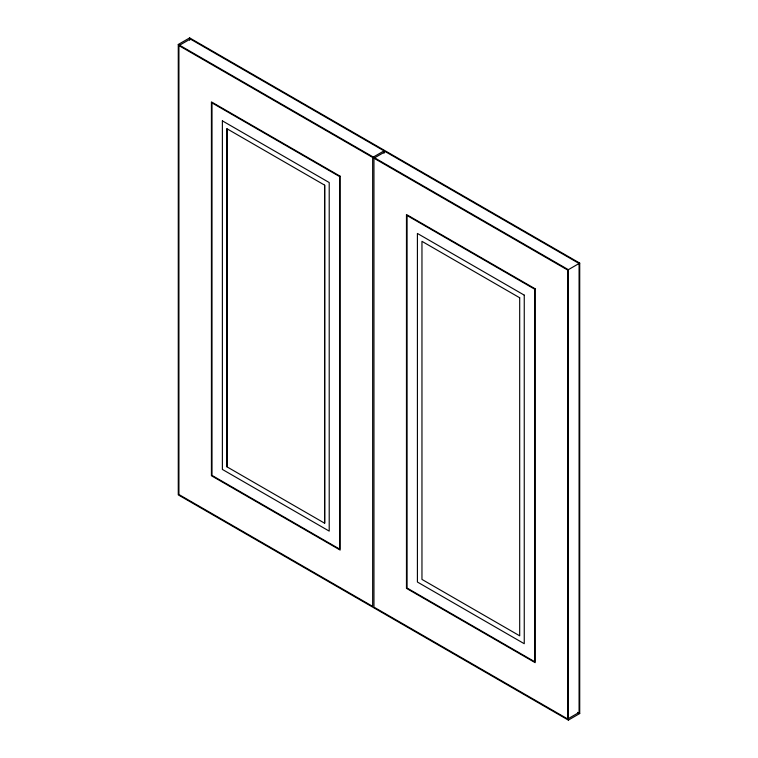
<?xml version="1.0" encoding="UTF-8"?>
<svg xmlns="http://www.w3.org/2000/svg" width="758" height="758" viewBox="0 0 758 758"><rect width="100%" height="100%" fill="white"/><g stroke="black" fill="none" stroke-linecap="round" stroke-linejoin="round"><path stroke-width="1.14" d="M226.926 466.805L226.926 128.737L324.661 185.16L324.661 523.228L226.926 466.805L226.926 128.737M178.272 44.466L189.652 37.9L579.728 263.111L579.728 713.534L568.348 720.1L178.272 494.889L178.272 44.466L568.348 269.677L568.348 720.1M178.926 45.594L372.661 157.446L372.661 606.372L178.926 494.519L178.926 45.594L190.305 39.028L384.041 150.88L384.041 153.239M372.661 157.446L384.041 150.88M373.959 158.195L385.339 151.628L579.074 263.481L579.074 712.406L567.695 718.972L373.959 607.12L373.959 158.195L567.695 270.056L579.728 263.111M577.681 712.349L579.728 713.534M567.695 270.056L567.695 718.972M324.661 185.16L324.661 523.228M189.652 37.9L189.652 40.269M222.378 120.854L222.378 469.429L329.209 531.112L329.209 182.536L222.378 120.854M340.152 176.216L211.425 101.894L211.425 475.749L340.152 550.071L340.152 176.216M535.195 288.817L406.468 214.505L406.468 588.35L535.195 662.672L535.195 288.817M339.575 176.557L212.013 102.908L212.013 475.408L339.575 549.057L339.575 176.557M534.608 289.158L407.055 215.518L407.055 588.019L534.608 661.658L534.608 289.158M524.252 295.137L417.412 233.455L417.412 582.03L524.252 643.713L524.252 295.137M519.694 297.771L421.96 241.338L421.96 579.406L519.694 635.829L519.694 297.771"/></g></svg>
